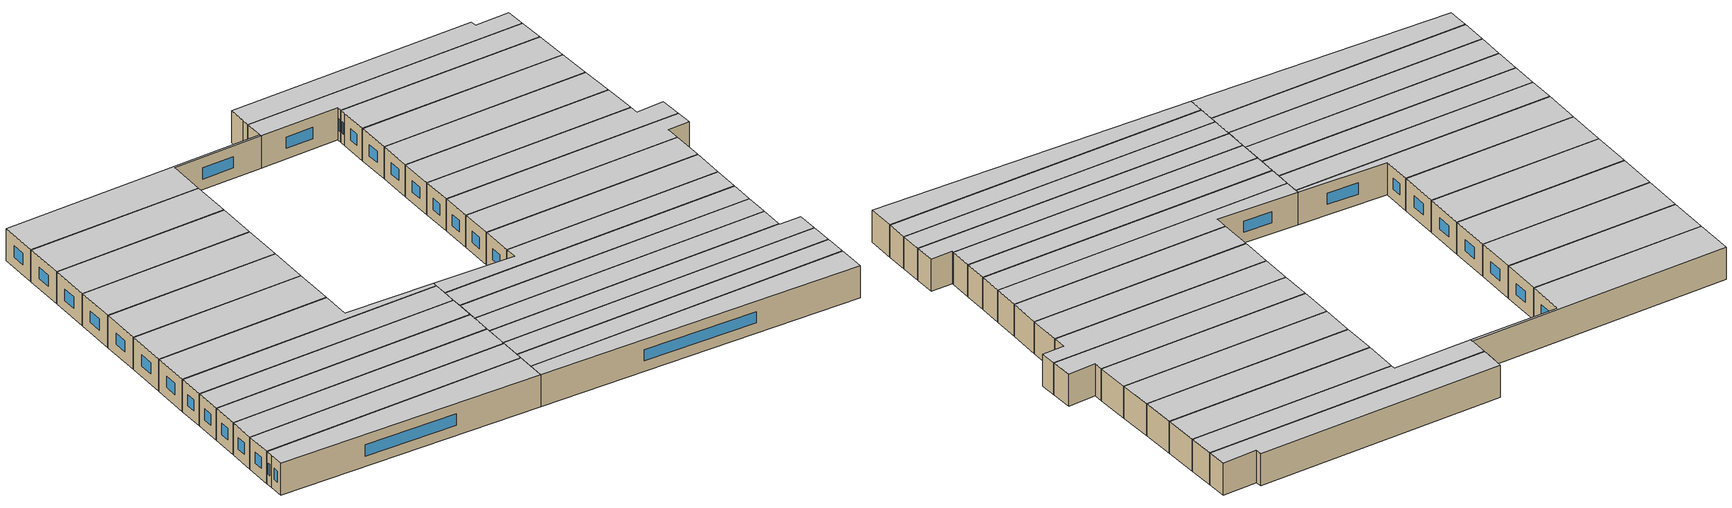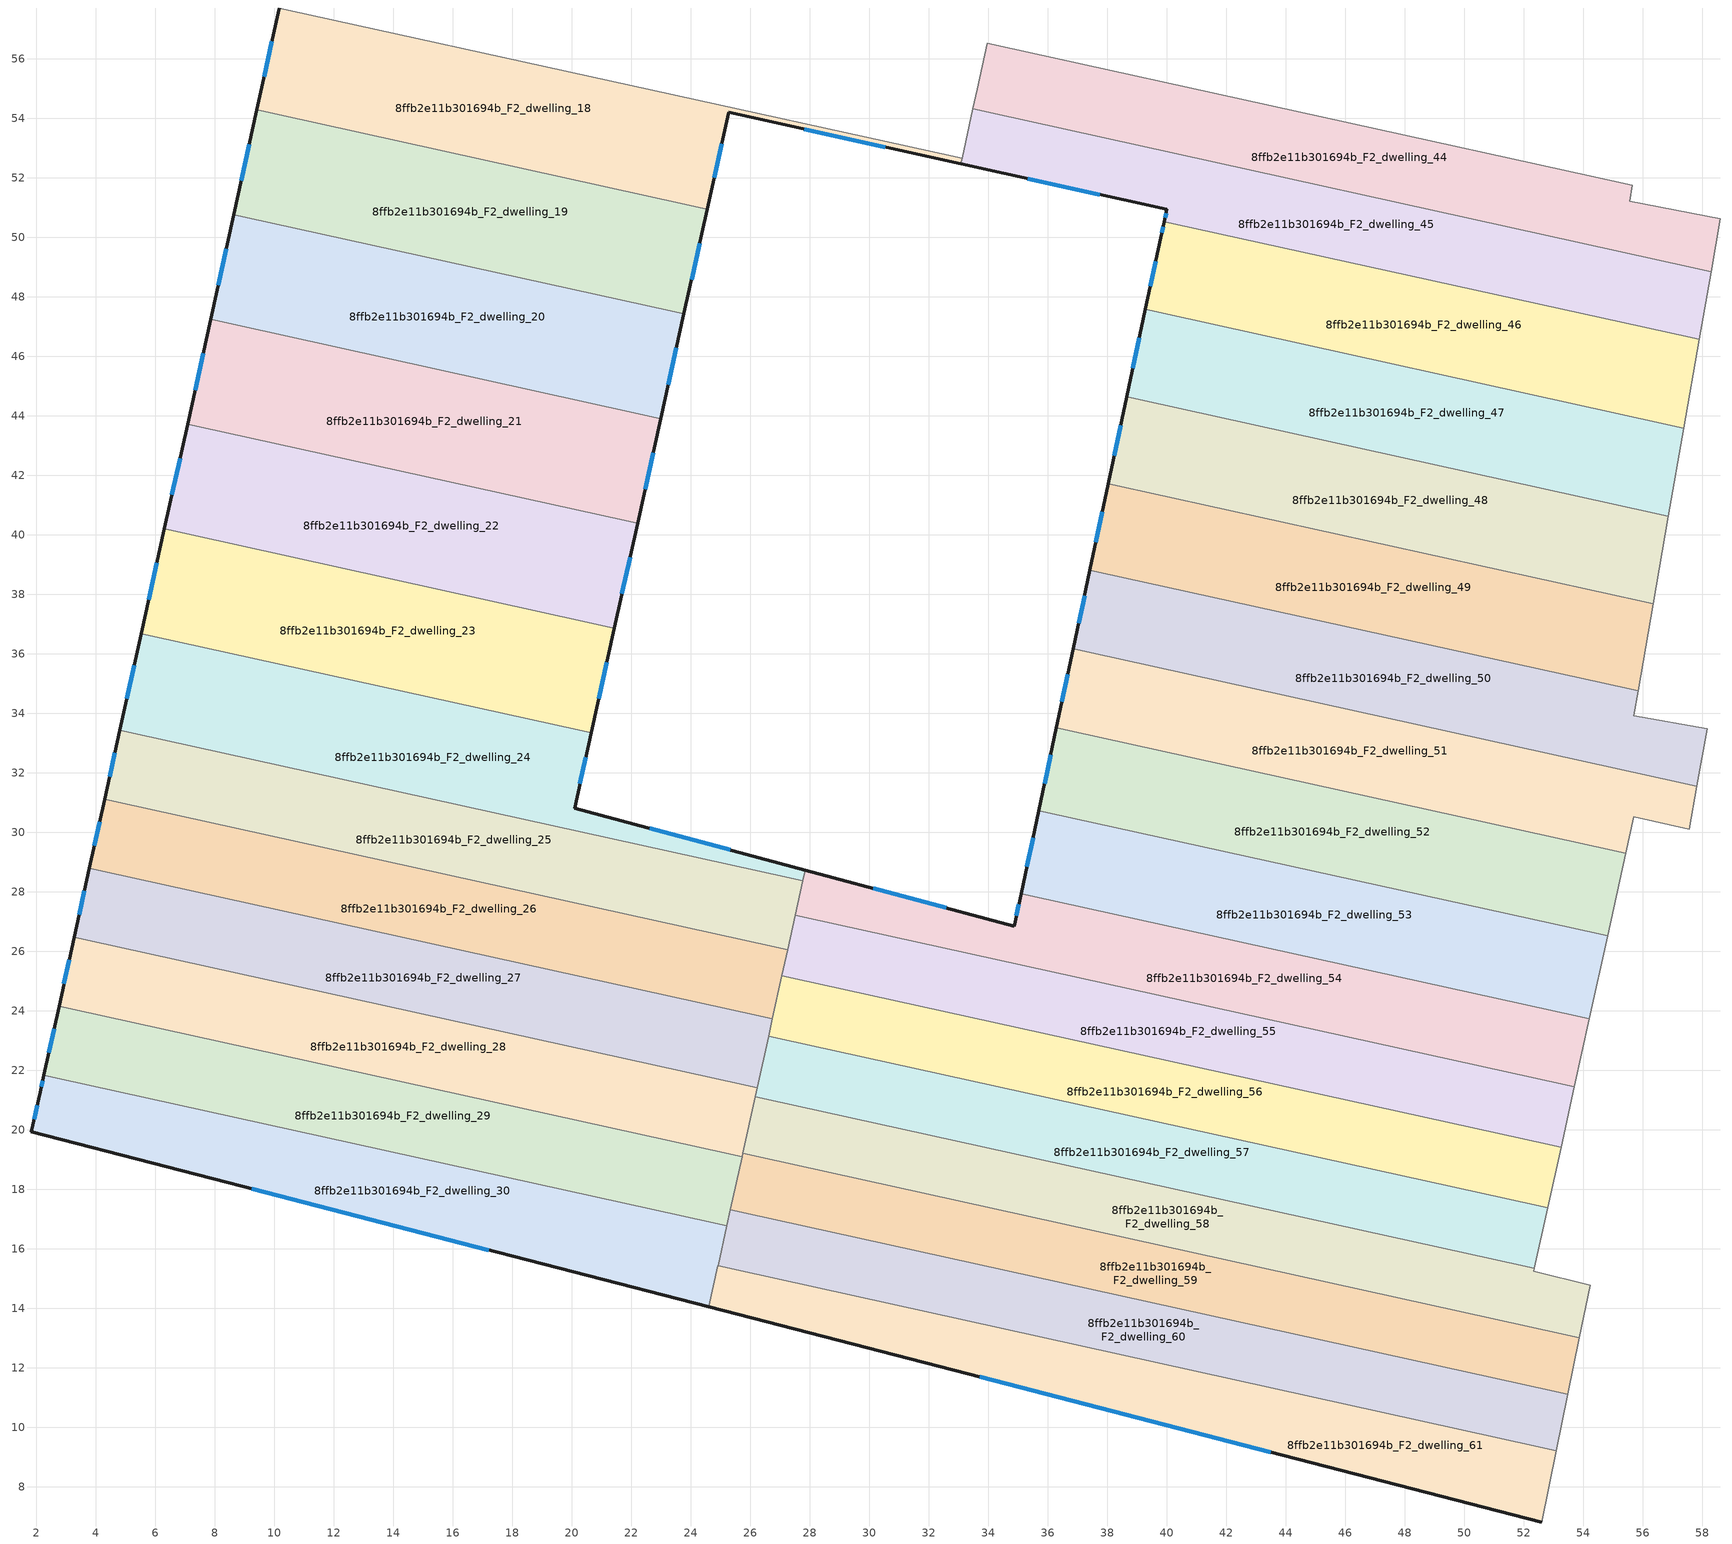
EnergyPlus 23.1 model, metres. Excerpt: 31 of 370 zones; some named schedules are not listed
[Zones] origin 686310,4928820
8ffb2e11b301694b_F2_dwelling_18
 floor to 8ffb2e11b301694b_F1_dwelling_18 (EU_floor_Construction): 33.11,52.65 33.07,52.47 25.27,54.2 24.55,50.94 9.41,54.28 10.17,57.7 z6
 wall outside (EU_wall_Construction): 24.55,50.94 25.27,54.2 33.07,52.47 / 10.17,57.7 9.41,54.28 z6:9
 wall to 8ffb2e11b301694b_F2_dwelling_19 (EU_wall_Construction): 9.41,54.28 24.55,50.94 z6:9
 wall to 8ffb2e11b301694b_F2_dwelling_17 (EU_wall_Construction): 33.11,52.65 10.17,57.7 z6:9
 wall to 8ffb2e11b301694b_F2_dwelling_45 (EU_wall_Construction): 33.07,52.47 33.11,52.65 z6:9
 window (EU_Window_Construction): 27.81,53.63 30.53,53.03 / 24.78,52 25.03,53.14 / 9.92,56.59 9.66,55.39 z6.98:8.02
 ceiling to 8ffb2e11b301694b_F3_dwelling_18 (EU_floor_Construction): 33.07,52.47 33.11,52.65 10.17,57.7 9.41,54.28 24.55,50.94 25.27,54.2 z9
8ffb2e11b301694b_F2_dwelling_19
 floor to 8ffb2e11b301694b_F1_dwelling_19 (EU_floor_Construction): 24.55,50.94 23.77,47.42 8.64,50.76 9.41,54.28 z6
 wall outside (EU_wall_Construction): 9.41,54.28 8.64,50.76 / 23.77,47.42 24.55,50.94 z6:9
 wall to 8ffb2e11b301694b_F2_dwelling_20 (EU_wall_Construction): 8.64,50.76 23.77,47.42 z6:9
 window (EU_Window_Construction): 9.16,53.13 8.89,51.9 / 24.02,48.57 24.29,49.8 z6.98:8.02
 ceiling to 8ffb2e11b301694b_F3_dwelling_19 (EU_floor_Construction): 23.77,47.42 24.55,50.94 9.41,54.28 8.64,50.76 z9
8ffb2e11b301694b_F2_dwelling_20
 floor to 8ffb2e11b301694b_F1_dwelling_20 (EU_floor_Construction): 23.77,47.42 22.99,43.9 7.86,47.24 8.64,50.76 z6
 wall outside (EU_wall_Construction): 8.64,50.76 7.86,47.24 / 22.99,43.9 23.77,47.42 z6:9
 wall to 8ffb2e11b301694b_F2_dwelling_21 (EU_wall_Construction): 7.86,47.24 22.99,43.9 z6:9
 window (EU_Window_Construction): 8.38,49.61 8.11,48.38 / 23.24,45.05 23.51,46.28 z6.98:8.02
 ceiling to 8ffb2e11b301694b_F3_dwelling_20 (EU_floor_Construction): 22.99,43.9 23.77,47.42 8.64,50.76 7.86,47.24 z9
8ffb2e11b301694b_F2_dwelling_21
 floor to 8ffb2e11b301694b_F1_dwelling_21 (EU_floor_Construction): 22.99,43.9 22.21,40.38 7.08,43.72 7.86,47.24 z6
 wall outside (EU_wall_Construction): 7.86,47.24 7.08,43.72 / 22.21,40.38 22.99,43.9 z6:9
 wall to 8ffb2e11b301694b_F2_dwelling_22 (EU_wall_Construction): 7.08,43.72 22.21,40.38 z6:9
 window (EU_Window_Construction): 7.61,46.09 7.34,44.86 / 22.46,41.53 22.73,42.76 z6.98:8.02
 ceiling to 8ffb2e11b301694b_F3_dwelling_21 (EU_floor_Construction): 22.21,40.38 22.99,43.9 7.86,47.24 7.08,43.72 z9
8ffb2e11b301694b_F2_dwelling_22
 floor to 8ffb2e11b301694b_F1_dwelling_22 (EU_floor_Construction): 22.21,40.38 21.43,36.86 6.31,40.2 7.08,43.72 z6
 wall outside (EU_wall_Construction): 21.43,36.86 22.21,40.38 / 7.08,43.72 6.31,40.2 z6:9
 wall to 8ffb2e11b301694b_F2_dwelling_23 (EU_wall_Construction): 6.31,40.2 21.43,36.86 z6:9
 window (EU_Window_Construction): 21.68,38.01 21.95,39.24 / 6.83,42.57 6.56,41.34 z6.98:8.02
 ceiling to 8ffb2e11b301694b_F3_dwelling_22 (EU_floor_Construction): 21.43,36.86 22.21,40.38 7.08,43.72 6.31,40.2 z9
8ffb2e11b301694b_F2_dwelling_23
 floor to 8ffb2e11b301694b_F1_dwelling_23 (EU_floor_Construction): 21.43,36.86 20.65,33.34 5.53,36.67 6.31,40.2 z6
 wall outside (EU_wall_Construction): 6.31,40.2 5.53,36.67 / 20.65,33.34 21.43,36.86 z6:9
 wall to 8ffb2e11b301694b_F2_dwelling_24 (EU_wall_Construction): 5.53,36.67 20.65,33.34 z6:9
 window (EU_Window_Construction): 6.05,39.05 5.78,37.82 / 20.9,34.49 21.18,35.72 z6.98:8.02
 ceiling to 8ffb2e11b301694b_F3_dwelling_23 (EU_floor_Construction): 20.65,33.34 21.43,36.86 6.31,40.2 5.53,36.67 z9
8ffb2e11b301694b_F2_dwelling_24
 floor to 8ffb2e11b301694b_F1_dwelling_24 (EU_floor_Construction): 20.65,33.34 20.09,30.81 27.84,28.73 27.76,28.37 4.81,33.43 5.53,36.67 z6
 wall outside (EU_wall_Construction): 27.84,28.73 20.09,30.81 20.65,33.34 / 5.53,36.67 4.81,33.43 z6:9
 wall to 8ffb2e11b301694b_F2_dwelling_25 (EU_wall_Construction): 4.81,33.43 27.76,28.37 z6:9
 wall to 8ffb2e11b301694b_F2_dwelling_54 (EU_wall_Construction): 27.76,28.37 27.84,28.73 z6:9
 window (EU_Window_Construction): 25.32,29.4 22.61,30.13 / 5.29,35.62 5.04,34.49 / 20.27,31.63 20.47,32.52 z6.98:8.02
 ceiling to 8ffb2e11b301694b_F3_dwelling_24 (EU_floor_Construction): 27.76,28.37 27.84,28.73 20.09,30.81 20.65,33.34 5.53,36.67 4.81,33.43 z9
8ffb2e11b301694b_F2_dwelling_25
 floor to 8ffb2e11b301694b_F1_dwelling_25 (EU_floor_Construction): 27.76,28.37 27.25,26.05 4.3,31.11 4.81,33.43 z6
 wall outside (EU_wall_Construction): 4.81,33.43 4.3,31.11 z6:9
 wall to 8ffb2e11b301694b_F2_dwelling_26 (EU_wall_Construction): 4.3,31.11 27.25,26.05 z6:9
 wall to 8ffb2e11b301694b_F2_dwelling_55 (EU_wall_Construction): 27.25,26.05 27.51,27.21 z6:9
 wall to 8ffb2e11b301694b_F2_dwelling_54 (EU_wall_Construction): 27.51,27.21 27.76,28.37 z6:9
 window (EU_Window_Construction): 4.64,32.68 4.46,31.87 z6.98:8.02
 ceiling to 8ffb2e11b301694b_F3_dwelling_25 (EU_floor_Construction): 27.25,26.05 27.76,28.37 4.81,33.43 4.3,31.11 z9
8ffb2e11b301694b_F2_dwelling_26
 floor to 8ffb2e11b301694b_F1_dwelling_26 (EU_floor_Construction): 27.25,26.05 26.74,23.73 3.78,28.79 4.3,31.11 z6
 wall outside (EU_wall_Construction): 4.3,31.11 3.78,28.79 z6:9
 wall to 8ffb2e11b301694b_F2_dwelling_27 (EU_wall_Construction): 3.78,28.79 26.74,23.73 z6:9
 wall to 8ffb2e11b301694b_F2_dwelling_56 (EU_wall_Construction): 26.74,23.73 27.06,25.18 z6:9
 wall to 8ffb2e11b301694b_F2_dwelling_55 (EU_wall_Construction): 27.06,25.18 27.25,26.05 z6:9
 window (EU_Window_Construction): 4.13,30.36 3.95,29.55 z6.98:8.02
 ceiling to 8ffb2e11b301694b_F3_dwelling_26 (EU_floor_Construction): 26.74,23.73 27.25,26.05 4.3,31.11 3.78,28.79 z9
8ffb2e11b301694b_F2_dwelling_27
 floor to 8ffb2e11b301694b_F1_dwelling_27 (EU_floor_Construction): 26.74,23.73 26.23,21.42 3.27,26.47 3.78,28.79 z6
 wall outside (EU_wall_Construction): 3.78,28.79 3.27,26.47 z6:9
 wall to 8ffb2e11b301694b_F2_dwelling_28 (EU_wall_Construction): 3.27,26.47 26.23,21.42 z6:9
 wall to 8ffb2e11b301694b_F2_dwelling_57 (EU_wall_Construction): 26.23,21.42 26.61,23.15 z6:9
 wall to 8ffb2e11b301694b_F2_dwelling_56 (EU_wall_Construction): 26.61,23.15 26.74,23.73 z6:9
 window (EU_Window_Construction): 3.62,28.04 3.44,27.23 z6.98:8.02
 ceiling to 8ffb2e11b301694b_F3_dwelling_27 (EU_floor_Construction): 26.23,21.42 26.74,23.73 3.78,28.79 3.27,26.47 z9
8ffb2e11b301694b_F2_dwelling_28
 floor to 8ffb2e11b301694b_F1_dwelling_28 (EU_floor_Construction): 26.23,21.42 25.72,19.1 2.76,24.15 3.27,26.47 z6
 wall outside (EU_wall_Construction): 3.27,26.47 2.76,24.15 z6:9
 wall to 8ffb2e11b301694b_F2_dwelling_29 (EU_wall_Construction): 2.76,24.15 25.72,19.1 z6:9
 wall to 8ffb2e11b301694b_F2_dwelling_58 (EU_wall_Construction): 25.74,19.21 26.16,21.11 z6:9
 wall to 8ffb2e11b301694b_F2_dwelling_57 (EU_wall_Construction): 26.16,21.11 26.23,21.41 z6:9
 wall to 8ffb2e11b301694b_F2_dwelling_59 (EU_wall_Construction): 25.72,19.1 25.74,19.21 z6:9
 window (EU_Window_Construction): 3.11,25.72 2.93,24.91 z6.98:8.02
 ceiling to 8ffb2e11b301694b_F3_dwelling_28 (EU_floor_Construction): 25.72,19.1 26.23,21.42 3.27,26.47 2.76,24.15 z9
8ffb2e11b301694b_F2_dwelling_29
 floor to 8ffb2e11b301694b_F1_dwelling_29 (EU_floor_Construction): 25.72,19.1 25.21,16.78 2.25,21.83 2.76,24.15 z6
 wall outside (EU_wall_Construction): 2.76,24.15 2.25,21.83 z6:9
 wall to 8ffb2e11b301694b_F2_dwelling_30 (EU_wall_Construction): 2.25,21.83 25.21,16.78 z6:9
 wall to 8ffb2e11b301694b_F2_dwelling_59 (EU_wall_Construction): 25.33,17.32 25.72,19.1 z6:9
 wall to 8ffb2e11b301694b_F2_dwelling_60 (EU_wall_Construction): 25.21,16.78 25.33,17.32 z6:9
 window (EU_Window_Construction): 2.6,23.4 2.42,22.59 z6.98:8.02
 ceiling to 8ffb2e11b301694b_F3_dwelling_29 (EU_floor_Construction): 25.21,16.78 25.72,19.1 2.76,24.15 2.25,21.83 z9
8ffb2e11b301694b_F2_dwelling_30
 floor to 8ffb2e11b301694b_F1_dwelling_30 (EU_floor_Construction): 25.21,16.78 24.61,14.04 1.83,19.93 2.13,21.26 2.25,21.83 z6
 wall outside (EU_wall_Construction): 2.25,21.83 2.13,21.26 1.83,19.93 24.61,14.04 z6:9
 wall to 8ffb2e11b301694b_F2_dwelling_61 (EU_wall_Construction): 24.61,14.04 24.91,15.43 z6:9
 wall to 8ffb2e11b301694b_F2_dwelling_60 (EU_wall_Construction): 24.91,15.43 25.21,16.78 z6:9
 window (EU_Window_Construction): 9.24,18.01 17.2,15.96 / 2.03,20.82 1.93,20.36 / 2.21,21.65 2.17,21.44 z6.98:8.02
 ceiling to 8ffb2e11b301694b_F3_dwelling_30 (EU_floor_Construction): 24.61,14.04 25.21,16.78 2.25,21.83 2.13,21.26 1.83,19.93 z9
8ffb2e11b301694b_F2_dwelling_44
 floor to 8ffb2e11b301694b_F1_dwelling_44 (EU_floor_Construction): 55.65,51.74 55.55,51.21 58.6,50.62 58.29,48.84 33.48,54.31 33.96,56.52 z6
 wall adiabatic (EU_wall_Construction): 58.29,48.84 58.6,50.62 55.55,51.21 55.65,51.74 z6:9
 wall to 8ffb2e11b301694b_F2_dwelling_45 (EU_wall_Construction): 33.48,54.31 58.29,48.84 z6:9
 wall to 8ffb2e11b301694b_F2_dwelling_43 (EU_wall_Construction): 55.65,51.74 33.96,56.52 z6:9
 wall to 8ffb2e11b301694b_F2_dwelling_16 (EU_wall_Construction): 33.96,56.52 33.62,54.97 z6:9
 wall to 8ffb2e11b301694b_F2_dwelling_17 (EU_wall_Construction): 33.62,54.97 33.48,54.31 z6:9
 ceiling to 8ffb2e11b301694b_F3_dwelling_44 (EU_floor_Construction): 58.29,48.84 58.6,50.62 55.55,51.21 55.65,51.74 33.96,56.52 33.48,54.31 z9
8ffb2e11b301694b_F2_dwelling_45
 floor to 8ffb2e11b301694b_F1_dwelling_45 (EU_floor_Construction): 58.29,48.84 57.89,46.56 39.91,50.53 40,50.93 33.07,52.47 33.48,54.31 z6
 wall outside (EU_wall_Construction): 33.07,52.47 40,50.93 39.91,50.53 z6:9
 wall adiabatic (EU_wall_Construction): 57.89,46.56 58.29,48.84 z6:9
 wall to 8ffb2e11b301694b_F2_dwelling_46 (EU_wall_Construction): 39.91,50.53 57.89,46.56 z6:9
 wall to 8ffb2e11b301694b_F2_dwelling_17 (EU_wall_Construction): 33.48,54.31 33.11,52.65 z6:9
 window (EU_Window_Construction): 39.97,50.8 39.94,50.66 / 35.32,51.97 37.75,51.43 z6.98:8.02
 ceiling to 8ffb2e11b301694b_F3_dwelling_45 (EU_floor_Construction): 57.89,46.56 58.29,48.84 33.48,54.31 33.07,52.47 40,50.93 39.91,50.53 z9
8ffb2e11b301694b_F2_dwelling_46
 floor to 8ffb2e11b301694b_F1_dwelling_46 (EU_floor_Construction): 57.89,46.56 57.37,43.58 39.28,47.57 39.79,49.97 39.91,50.53 z6
 wall outside (EU_wall_Construction): 39.91,50.53 39.79,49.97 39.28,47.57 z6:9
 wall adiabatic (EU_wall_Construction): 57.37,43.58 57.89,46.56 z6:9
 wall to 8ffb2e11b301694b_F2_dwelling_47 (EU_wall_Construction): 39.28,47.57 57.37,43.58 z6:9
 window (EU_Window_Construction): 39.62,49.19 39.44,48.35 / 39.87,50.35 39.83,50.15 z6.98:8.02
 ceiling to 8ffb2e11b301694b_F3_dwelling_46 (EU_floor_Construction): 57.37,43.58 57.89,46.56 39.91,50.53 39.79,49.97 39.28,47.57 z9
8ffb2e11b301694b_F2_dwelling_47
 floor to 8ffb2e11b301694b_F1_dwelling_47 (EU_floor_Construction): 57.37,43.58 56.86,40.62 38.65,44.63 39.28,47.57 z6
 wall outside (EU_wall_Construction): 39.28,47.57 38.65,44.63 z6:9
 wall to 8ffb2e11b301694b_F2_dwelling_48 (EU_wall_Construction): 38.65,44.63 56.86,40.62 z6:9
 wall adiabatic (EU_wall_Construction): 56.86,40.62 57.37,43.58 z6:9
 window (EU_Window_Construction): 39.07,46.61 38.86,45.59 z6.98:8.02
 ceiling to 8ffb2e11b301694b_F3_dwelling_47 (EU_floor_Construction): 56.86,40.62 57.37,43.58 39.28,47.57 38.65,44.63 z9
8ffb2e11b301694b_F2_dwelling_48
 floor to 8ffb2e11b301694b_F1_dwelling_48 (EU_floor_Construction): 56.86,40.62 56.34,37.67 38.03,41.71 38.65,44.63 z6
 wall outside (EU_wall_Construction): 38.65,44.63 38.03,41.71 z6:9
 wall adiabatic (EU_wall_Construction): 56.34,37.67 56.86,40.62 z6:9
 wall to 8ffb2e11b301694b_F2_dwelling_49 (EU_wall_Construction): 38.03,41.71 56.34,37.67 z6:9
 window (EU_Window_Construction): 38.45,43.68 38.23,42.66 z6.98:8.02
 ceiling to 8ffb2e11b301694b_F3_dwelling_48 (EU_floor_Construction): 56.34,37.67 56.86,40.62 38.65,44.63 38.03,41.71 z9
8ffb2e11b301694b_F2_dwelling_49
 floor to 8ffb2e11b301694b_F1_dwelling_49 (EU_floor_Construction): 56.34,37.67 55.83,34.75 37.41,38.8 38.03,41.71 z6
 wall outside (EU_wall_Construction): 38.03,41.71 37.41,38.8 z6:9
 wall to 8ffb2e11b301694b_F2_dwelling_50 (EU_wall_Construction): 37.41,38.8 55.83,34.75 z6:9
 wall adiabatic (EU_wall_Construction): 55.83,34.75 56.34,37.67 z6:9
 window (EU_Window_Construction): 37.83,40.76 37.61,39.75 z6.98:8.02
 ceiling to 8ffb2e11b301694b_F3_dwelling_49 (EU_floor_Construction): 55.83,34.75 56.34,37.67 38.03,41.71 37.41,38.8 z9
8ffb2e11b301694b_F2_dwelling_50
 floor to 8ffb2e11b301694b_F1_dwelling_50 (EU_floor_Construction): 55.83,34.75 55.69,33.92 58.16,33.49 57.81,31.55 36.85,36.17 37.41,38.8 z6
 wall outside (EU_wall_Construction): 37.41,38.8 36.85,36.17 z6:9
 wall adiabatic (EU_wall_Construction): 57.81,31.55 58.16,33.49 55.69,33.92 55.83,34.75 z6:9
 wall to 8ffb2e11b301694b_F2_dwelling_51 (EU_wall_Construction): 36.85,36.17 57.81,31.55 z6:9
 window (EU_Window_Construction): 37.23,37.95 37.03,37.02 z6.98:8.02
 ceiling to 8ffb2e11b301694b_F3_dwelling_50 (EU_floor_Construction): 57.81,31.55 58.16,33.49 55.69,33.92 55.83,34.75 37.41,38.8 36.85,36.17 z9
8ffb2e11b301694b_F2_dwelling_51
 floor to 8ffb2e11b301694b_F1_dwelling_51 (EU_floor_Construction): 57.81,31.55 57.56,30.11 55.69,30.51 55.42,29.3 36.29,33.52 36.85,36.17 z6
 wall outside (EU_wall_Construction): 36.85,36.17 36.29,33.52 z6:9
 wall adiabatic (EU_wall_Construction): 55.42,29.3 55.69,30.51 57.56,30.11 57.81,31.55 z6:9
 wall to 8ffb2e11b301694b_F2_dwelling_52 (EU_wall_Construction): 36.29,33.52 55.42,29.3 z6:9
 window (EU_Window_Construction): 36.67,35.3 36.47,34.38 z6.98:8.02
 ceiling to 8ffb2e11b301694b_F3_dwelling_51 (EU_floor_Construction): 57.56,30.11 57.81,31.55 36.85,36.17 36.29,33.52 55.42,29.3 55.69,30.51 z9
8ffb2e11b301694b_F2_dwelling_52
 floor to 8ffb2e11b301694b_F1_dwelling_52 (EU_floor_Construction): 55.42,29.3 54.81,26.52 35.69,30.73 36.29,33.52 z6
 wall outside (EU_wall_Construction): 36.29,33.52 35.69,30.73 z6:9
 wall adiabatic (EU_wall_Construction): 54.81,26.52 55.42,29.3 z6:9
 wall to 8ffb2e11b301694b_F2_dwelling_53 (EU_wall_Construction): 35.69,30.73 54.81,26.52 z6:9
 window (EU_Window_Construction): 36.09,32.61 35.89,31.64 z6.98:8.02
 ceiling to 8ffb2e11b301694b_F3_dwelling_52 (EU_floor_Construction): 54.81,26.52 55.42,29.3 36.29,33.52 35.69,30.73 z9
8ffb2e11b301694b_F2_dwelling_53
 floor to 8ffb2e11b301694b_F1_dwelling_53 (EU_floor_Construction): 54.81,26.52 54.19,23.73 35.1,27.94 35.69,30.73 z6
 wall outside (EU_wall_Construction): 35.69,30.73 35.1,27.94 z6:9
 wall adiabatic (EU_wall_Construction): 54.19,23.73 54.81,26.52 z6:9
 wall to 8ffb2e11b301694b_F2_dwelling_54 (EU_wall_Construction): 35.1,27.94 54.19,23.73 z6:9
 window (EU_Window_Construction): 35.5,29.82 35.29,28.84 z6.98:8.02
 ceiling to 8ffb2e11b301694b_F3_dwelling_53 (EU_floor_Construction): 54.19,23.73 54.81,26.52 35.69,30.73 35.1,27.94 z9
8ffb2e11b301694b_F2_dwelling_54
 floor to 8ffb2e11b301694b_F1_dwelling_54 (EU_floor_Construction): 54.19,23.73 53.69,21.44 27.51,27.21 27.84,28.73 34.87,26.85 35.1,27.94 z6
 wall outside (EU_wall_Construction): 35.1,27.94 34.87,26.85 27.84,28.73 z6:9
 wall adiabatic (EU_wall_Construction): 53.69,21.44 54.19,23.73 z6:9
 wall to 8ffb2e11b301694b_F2_dwelling_55 (EU_wall_Construction): 27.51,27.21 53.69,21.44 z6:9
 window (EU_Window_Construction): 32.58,27.46 30.13,28.12 / 35.02,27.58 34.94,27.2 z6.98:8.02
 ceiling to 8ffb2e11b301694b_F3_dwelling_54 (EU_floor_Construction): 53.69,21.44 54.19,23.73 35.1,27.94 34.87,26.85 27.84,28.73 27.51,27.21 z9
8ffb2e11b301694b_F2_dwelling_55
 floor to 8ffb2e11b301694b_F1_dwelling_55 (EU_floor_Construction): 53.69,21.44 53.24,19.41 27.06,25.18 27.51,27.21 z6
 wall adiabatic (EU_wall_Construction): 53.24,19.41 53.69,21.44 z6:9
 wall to 8ffb2e11b301694b_F2_dwelling_56 (EU_wall_Construction): 27.06,25.18 53.24,19.41 z6:9
 ceiling to 8ffb2e11b301694b_F3_dwelling_55 (EU_floor_Construction): 53.24,19.41 53.69,21.44 27.51,27.21 27.06,25.18 z9
8ffb2e11b301694b_F2_dwelling_56
 floor to 8ffb2e11b301694b_F1_dwelling_56 (EU_floor_Construction): 53.24,19.41 52.8,17.38 26.61,23.15 27.06,25.18 z6
 wall adiabatic (EU_wall_Construction): 52.8,17.38 53.24,19.41 z6:9
 wall to 8ffb2e11b301694b_F2_dwelling_57 (EU_wall_Construction): 26.61,23.15 52.8,17.38 z6:9
 ceiling to 8ffb2e11b301694b_F3_dwelling_56 (EU_floor_Construction): 52.8,17.38 53.24,19.41 27.06,25.18 26.61,23.15 z9
8ffb2e11b301694b_F2_dwelling_57
 floor to 8ffb2e11b301694b_F1_dwelling_57 (EU_floor_Construction): 52.8,17.38 52.35,15.34 26.16,21.11 26.61,23.15 z6
 wall adiabatic (EU_wall_Construction): 52.35,15.34 52.8,17.38 z6:9
 wall to 8ffb2e11b301694b_F2_dwelling_58 (EU_wall_Construction): 26.16,21.11 52.35,15.34 z6:9
 ceiling to 8ffb2e11b301694b_F3_dwelling_57 (EU_floor_Construction): 52.35,15.34 52.8,17.38 26.61,23.15 26.16,21.11 z9
8ffb2e11b301694b_F2_dwelling_58
 floor to 8ffb2e11b301694b_F1_dwelling_58 (EU_floor_Construction): 52.35,15.34 52.33,15.24 54.23,14.78 53.87,13.01 25.74,19.21 26.16,21.11 z6
 wall to 8ffb2e11b301694b_F2_dwelling_59 (EU_wall_Construction): 25.74,19.21 53.87,13.01 z6:9
 wall adiabatic (EU_wall_Construction): 53.87,13.01 54.23,14.78 52.33,15.24 52.35,15.34 z6:9
 ceiling to 8ffb2e11b301694b_F3_dwelling_58 (EU_floor_Construction): 53.87,13.01 54.23,14.78 52.33,15.24 52.35,15.34 26.16,21.11 25.74,19.21 z9
8ffb2e11b301694b_F2_dwelling_59
 floor to 8ffb2e11b301694b_F1_dwelling_59 (EU_floor_Construction): 53.87,13.01 53.48,11.12 25.33,17.32 25.74,19.21 z6
 wall adiabatic (EU_wall_Construction): 53.48,11.12 53.87,13.01 z6:9
 wall to 8ffb2e11b301694b_F2_dwelling_60 (EU_wall_Construction): 25.33,17.32 53.48,11.12 z6:9
 ceiling to 8ffb2e11b301694b_F3_dwelling_59 (EU_floor_Construction): 53.48,11.12 53.87,13.01 25.74,19.21 25.33,17.32 z9
8ffb2e11b301694b_F2_dwelling_60
 floor to 8ffb2e11b301694b_F1_dwelling_60 (EU_floor_Construction): 53.48,11.12 53.09,9.22 24.91,15.43 25.33,17.32 z6
 wall adiabatic (EU_wall_Construction): 53.09,9.22 53.48,11.12 z6:9
 wall to 8ffb2e11b301694b_F2_dwelling_61 (EU_wall_Construction): 24.91,15.43 53.09,9.22 z6:9
 ceiling to 8ffb2e11b301694b_F3_dwelling_60 (EU_floor_Construction): 53.09,9.22 53.48,11.12 25.33,17.32 24.91,15.43 z9
8ffb2e11b301694b_F2_dwelling_61
 floor to 8ffb2e11b301694b_F1_dwelling_61 (EU_floor_Construction): 53.09,9.22 52.6,6.82 24.61,14.04 24.91,15.43 z6
 wall outside (EU_wall_Construction): 24.61,14.04 52.6,6.82 z6:9
 wall adiabatic (EU_wall_Construction): 52.6,6.82 53.09,9.22 z6:9
 window (EU_Window_Construction): 33.71,11.69 43.49,9.17 z6.98:8.02
 ceiling to 8ffb2e11b301694b_F3_dwelling_61 (EU_floor_Construction): 52.6,6.82 53.09,9.22 24.91,15.43 24.61,14.04 z9
[Building]
EU S2 Campaign: North Axis=0; Terrain=City; Solar Distribution=FullExterior
[Site:Location]
Bologna: Latitude=44.5; Longitude=11.25; Time Zone=1; Elevation=37
[SizingPeriod:WeatherFileDays]
AnnualSizingPeriod: Begin Month=1; Begin Day of Month=1; End Month=12; End Day of Month=31; Day of Week for Start Day=Monday; Use Weather File Daylight Saving Period=No; Use Weather File Rain and Snow Indicators=No
[MATERIAL]
EU_InternalMass_Material: Roughness=MediumRough; Thickness=0.1; Conductivity=1; Density=1800; Specific Heat=900; Thermal Absorptance=0.9; Solar Absorptance=0.7; Visible Absorptance=0.7
[MATERIAL:NOMASS] Roughness=MediumRough; Thermal Absorptance=0.9; Solar Absorptance=0.7; Visible Absorptance=0.7
Name | Thermal Resistance
EU_wall_NoMass | 0.905828
EU_floor_NoMass | 0.67114
[WINDOWMATERIAL:SIMPLEGLAZINGSYSTEM]
EU_Window_SimpleGlazing: UFactor=4.52486; Solar Heat Gain Coefficient=0.85; Visible Transmittance=0.85
[CONSTRUCTION]
EU_wall_Construction: EU_wall_NoMass
EU_floor_Construction: EU_floor_NoMass
EU_Window_Construction: EU_Window_SimpleGlazing
EU_InternalMass_Construction: EU_InternalMass_Material
[ZONE] Type=1; Multiplier=1; Ceiling Height=autocalculate; Floor Area=autocalculate; Part of Total Floor Area=Yes
Name | Volume
8ffb2e11b301694b_F2_dwelling_18 | 167.474
8ffb2e11b301694b_F2_dwelling_19; 8ffb2e11b301694b_F2_dwelling_20 | 167.52
8ffb2e11b301694b_F2_dwelling_21 | 167.466
8ffb2e11b301694b_F2_dwelling_22; 8ffb2e11b301694b_F2_dwelling_52 | 167.509
8ffb2e11b301694b_F2_dwelling_23 | 167.51
8ffb2e11b301694b_F2_dwelling_24 | 167.495
8ffb2e11b301694b_F2_dwelling_25 | 167.467
8ffb2e11b301694b_F2_dwelling_26; 8ffb2e11b301694b_F2_dwelling_55 | 167.484
8ffb2e11b301694b_F2_dwelling_27 | 167.485
8ffb2e11b301694b_F2_dwelling_28 | 167.481
8ffb2e11b301694b_F2_dwelling_29 | 167.54
8ffb2e11b301694b_F2_dwelling_30 | 167.47
8ffb2e11b301694b_F2_dwelling_44 | 167.462
8ffb2e11b301694b_F2_dwelling_45 | 167.483
8ffb2e11b301694b_F2_dwelling_46 | 167.498
8ffb2e11b301694b_F2_dwelling_47 | 167.501
8ffb2e11b301694b_F2_dwelling_48 | 167.487
8ffb2e11b301694b_F2_dwelling_49; 8ffb2e11b301694b_F2_dwelling_54 | 167.476
8ffb2e11b301694b_F2_dwelling_50 | 167.49
8ffb2e11b301694b_F2_dwelling_51 | 167.499
8ffb2e11b301694b_F2_dwelling_53 | 167.497
8ffb2e11b301694b_F2_dwelling_56 | 167.451
8ffb2e11b301694b_F2_dwelling_57 | 167.536
8ffb2e11b301694b_F2_dwelling_58 | 167.452
8ffb2e11b301694b_F2_dwelling_59 | 167.533
8ffb2e11b301694b_F2_dwelling_60 | 167.469
8ffb2e11b301694b_F2_dwelling_61 | 167.482
[INTERNALMASS] Construction=EU_InternalMass_Construction
Name | Zone or ZoneList | Surface Area
8ffb2e11b301694b_F2_dwelling_18_EU_InternalMass | 8ffb2e11b301694b_F2_dwelling_18 | 55.8243
8ffb2e11b301694b_F2_dwelling_19_EU_InternalMass | 8ffb2e11b301694b_F2_dwelling_19 | 55.8398
8ffb2e11b301694b_F2_dwelling_20_EU_InternalMass | 8ffb2e11b301694b_F2_dwelling_20 | 55.84
8ffb2e11b301694b_F2_dwelling_21_EU_InternalMass | 8ffb2e11b301694b_F2_dwelling_21 | 55.822
8ffb2e11b301694b_F2_dwelling_22_EU_InternalMass | 8ffb2e11b301694b_F2_dwelling_22 | 55.836
8ffb2e11b301694b_F2_dwelling_23_EU_InternalMass | 8ffb2e11b301694b_F2_dwelling_23 | 55.8365
8ffb2e11b301694b_F2_dwelling_24_EU_InternalMass | 8ffb2e11b301694b_F2_dwelling_24 | 55.8316
8ffb2e11b301694b_F2_dwelling_25_EU_InternalMass | 8ffb2e11b301694b_F2_dwelling_25 | 55.8223
8ffb2e11b301694b_F2_dwelling_26_EU_InternalMass | 8ffb2e11b301694b_F2_dwelling_26 | 55.8275
8ffb2e11b301694b_F2_dwelling_27_EU_InternalMass | 8ffb2e11b301694b_F2_dwelling_27 | 55.8292
8ffb2e11b301694b_F2_dwelling_28_EU_InternalMass | 8ffb2e11b301694b_F2_dwelling_28 | 55.8272
8ffb2e11b301694b_F2_dwelling_29_EU_InternalMass | 8ffb2e11b301694b_F2_dwelling_29 | 55.8464
8ffb2e11b301694b_F2_dwelling_30_EU_InternalMass | 8ffb2e11b301694b_F2_dwelling_30 | 55.8235
8ffb2e11b301694b_F2_dwelling_44_EU_InternalMass | 8ffb2e11b301694b_F2_dwelling_44 | 55.8208
8ffb2e11b301694b_F2_dwelling_45_EU_InternalMass | 8ffb2e11b301694b_F2_dwelling_45 | 55.8278
8ffb2e11b301694b_F2_dwelling_46_EU_InternalMass | 8ffb2e11b301694b_F2_dwelling_46 | 55.8327
8ffb2e11b301694b_F2_dwelling_47_EU_InternalMass | 8ffb2e11b301694b_F2_dwelling_47 | 55.8337
8ffb2e11b301694b_F2_dwelling_48_EU_InternalMass | 8ffb2e11b301694b_F2_dwelling_48 | 55.8293
8ffb2e11b301694b_F2_dwelling_49_EU_InternalMass | 8ffb2e11b301694b_F2_dwelling_49 | 55.8254
8ffb2e11b301694b_F2_dwelling_50_EU_InternalMass | 8ffb2e11b301694b_F2_dwelling_50 | 55.8299
8ffb2e11b301694b_F2_dwelling_51_EU_InternalMass | 8ffb2e11b301694b_F2_dwelling_51 | 55.8324
8ffb2e11b301694b_F2_dwelling_52_EU_InternalMass | 8ffb2e11b301694b_F2_dwelling_52 | 55.8368
8ffb2e11b301694b_F2_dwelling_53_EU_InternalMass | 8ffb2e11b301694b_F2_dwelling_53 | 55.8324
8ffb2e11b301694b_F2_dwelling_54_EU_InternalMass | 8ffb2e11b301694b_F2_dwelling_54 | 55.8251
8ffb2e11b301694b_F2_dwelling_55_EU_InternalMass | 8ffb2e11b301694b_F2_dwelling_55 | 55.828
8ffb2e11b301694b_F2_dwelling_56_EU_InternalMass | 8ffb2e11b301694b_F2_dwelling_56 | 55.8172
8ffb2e11b301694b_F2_dwelling_57_EU_InternalMass | 8ffb2e11b301694b_F2_dwelling_57 | 55.8454
8ffb2e11b301694b_F2_dwelling_58_EU_InternalMass | 8ffb2e11b301694b_F2_dwelling_58 | 55.8173
8ffb2e11b301694b_F2_dwelling_59_EU_InternalMass | 8ffb2e11b301694b_F2_dwelling_59 | 55.8445
8ffb2e11b301694b_F2_dwelling_60_EU_InternalMass | 8ffb2e11b301694b_F2_dwelling_60 | 55.8231
8ffb2e11b301694b_F2_dwelling_61_EU_InternalMass | 8ffb2e11b301694b_F2_dwelling_61 | 55.8272
[OTHEREQUIPMENT] Fuel Type=Electricity; Design Level Calculation Method=Watts/Area; Power per Zone Floor Area=1; Fraction Latent=0; Fraction Radiant=0; Fraction Lost=0; Carbon Dioxide Generation Rate=0; EndUse Subcategory=EU_Step8_InternalGains
Name | Zone or ZoneList or Space or SpaceList | Schedule
EU_Step8_InternalGain_8ffb2e11b301694b_F2_dwelling_18_f000 | 8ffb2e11b301694b_F2_dwelling_18 | EU_Step8_GainSchedule_8ffb2e11b301694b_F2_dwelling_18_f000
EU_Step8_InternalGain_8ffb2e11b301694b_F2_dwelling_19_f000 | 8ffb2e11b301694b_F2_dwelling_19 | EU_Step8_GainSchedule_8ffb2e11b301694b_F2_dwelling_19_f000
EU_Step8_InternalGain_8ffb2e11b301694b_F2_dwelling_20_f000 | 8ffb2e11b301694b_F2_dwelling_20 | EU_Step8_GainSchedule_8ffb2e11b301694b_F2_dwelling_20_f000
EU_Step8_InternalGain_8ffb2e11b301694b_F2_dwelling_21_f000 | 8ffb2e11b301694b_F2_dwelling_21 | EU_Step8_GainSchedule_8ffb2e11b301694b_F2_dwelling_21_f000
EU_Step8_InternalGain_8ffb2e11b301694b_F2_dwelling_22_f000 | 8ffb2e11b301694b_F2_dwelling_22 | EU_Step8_GainSchedule_8ffb2e11b301694b_F2_dwelling_22_f000
EU_Step8_InternalGain_8ffb2e11b301694b_F2_dwelling_23_f000 | 8ffb2e11b301694b_F2_dwelling_23 | EU_Step8_GainSchedule_8ffb2e11b301694b_F2_dwelling_23_f000
EU_Step8_InternalGain_8ffb2e11b301694b_F2_dwelling_24_f000 | 8ffb2e11b301694b_F2_dwelling_24 | EU_Step8_GainSchedule_8ffb2e11b301694b_F2_dwelling_24_f000
EU_Step8_InternalGain_8ffb2e11b301694b_F2_dwelling_25_f000 | 8ffb2e11b301694b_F2_dwelling_25 | EU_Step8_GainSchedule_8ffb2e11b301694b_F2_dwelling_25_f000
EU_Step8_InternalGain_8ffb2e11b301694b_F2_dwelling_26_f000 | 8ffb2e11b301694b_F2_dwelling_26 | EU_Step8_GainSchedule_8ffb2e11b301694b_F2_dwelling_26_f000
EU_Step8_InternalGain_8ffb2e11b301694b_F2_dwelling_27_f000 | 8ffb2e11b301694b_F2_dwelling_27 | EU_Step8_GainSchedule_8ffb2e11b301694b_F2_dwelling_27_f000
EU_Step8_InternalGain_8ffb2e11b301694b_F2_dwelling_28_f000 | 8ffb2e11b301694b_F2_dwelling_28 | EU_Step8_GainSchedule_8ffb2e11b301694b_F2_dwelling_28_f000
EU_Step8_InternalGain_8ffb2e11b301694b_F2_dwelling_29_f000 | 8ffb2e11b301694b_F2_dwelling_29 | EU_Step8_GainSchedule_8ffb2e11b301694b_F2_dwelling_29_f000
EU_Step8_InternalGain_8ffb2e11b301694b_F2_dwelling_30_f000 | 8ffb2e11b301694b_F2_dwelling_30 | EU_Step8_GainSchedule_8ffb2e11b301694b_F2_dwelling_30_f000
EU_Step8_InternalGain_8ffb2e11b301694b_F2_dwelling_44_f000 | 8ffb2e11b301694b_F2_dwelling_44 | EU_Step8_GainSchedule_8ffb2e11b301694b_F2_dwelling_44_f000
EU_Step8_InternalGain_8ffb2e11b301694b_F2_dwelling_45_f000 | 8ffb2e11b301694b_F2_dwelling_45 | EU_Step8_GainSchedule_8ffb2e11b301694b_F2_dwelling_45_f000
EU_Step8_InternalGain_8ffb2e11b301694b_F2_dwelling_46_f000 | 8ffb2e11b301694b_F2_dwelling_46 | EU_Step8_GainSchedule_8ffb2e11b301694b_F2_dwelling_46_f000
EU_Step8_InternalGain_8ffb2e11b301694b_F2_dwelling_47_f000 | 8ffb2e11b301694b_F2_dwelling_47 | EU_Step8_GainSchedule_8ffb2e11b301694b_F2_dwelling_47_f000
EU_Step8_InternalGain_8ffb2e11b301694b_F2_dwelling_48_f000 | 8ffb2e11b301694b_F2_dwelling_48 | EU_Step8_GainSchedule_8ffb2e11b301694b_F2_dwelling_48_f000
EU_Step8_InternalGain_8ffb2e11b301694b_F2_dwelling_49_f000 | 8ffb2e11b301694b_F2_dwelling_49 | EU_Step8_GainSchedule_8ffb2e11b301694b_F2_dwelling_49_f000
EU_Step8_InternalGain_8ffb2e11b301694b_F2_dwelling_50_f000 | 8ffb2e11b301694b_F2_dwelling_50 | EU_Step8_GainSchedule_8ffb2e11b301694b_F2_dwelling_50_f000
EU_Step8_InternalGain_8ffb2e11b301694b_F2_dwelling_51_f000 | 8ffb2e11b301694b_F2_dwelling_51 | EU_Step8_GainSchedule_8ffb2e11b301694b_F2_dwelling_51_f000
EU_Step8_InternalGain_8ffb2e11b301694b_F2_dwelling_52_f000 | 8ffb2e11b301694b_F2_dwelling_52 | EU_Step8_GainSchedule_8ffb2e11b301694b_F2_dwelling_52_f000
EU_Step8_InternalGain_8ffb2e11b301694b_F2_dwelling_53_f000 | 8ffb2e11b301694b_F2_dwelling_53 | EU_Step8_GainSchedule_8ffb2e11b301694b_F2_dwelling_53_f000
EU_Step8_InternalGain_8ffb2e11b301694b_F2_dwelling_54_f000 | 8ffb2e11b301694b_F2_dwelling_54 | EU_Step8_GainSchedule_8ffb2e11b301694b_F2_dwelling_54_f000
EU_Step8_InternalGain_8ffb2e11b301694b_F2_dwelling_55_f000 | 8ffb2e11b301694b_F2_dwelling_55 | EU_Step8_GainSchedule_8ffb2e11b301694b_F2_dwelling_55_f000
EU_Step8_InternalGain_8ffb2e11b301694b_F2_dwelling_56_f000 | 8ffb2e11b301694b_F2_dwelling_56 | EU_Step8_GainSchedule_8ffb2e11b301694b_F2_dwelling_56_f000
EU_Step8_InternalGain_8ffb2e11b301694b_F2_dwelling_57_f000 | 8ffb2e11b301694b_F2_dwelling_57 | EU_Step8_GainSchedule_8ffb2e11b301694b_F2_dwelling_57_f000
EU_Step8_InternalGain_8ffb2e11b301694b_F2_dwelling_58_f000 | 8ffb2e11b301694b_F2_dwelling_58 | EU_Step8_GainSchedule_8ffb2e11b301694b_F2_dwelling_58_f000
EU_Step8_InternalGain_8ffb2e11b301694b_F2_dwelling_59_f000 | 8ffb2e11b301694b_F2_dwelling_59 | EU_Step8_GainSchedule_8ffb2e11b301694b_F2_dwelling_59_f000
EU_Step8_InternalGain_8ffb2e11b301694b_F2_dwelling_60_f000 | 8ffb2e11b301694b_F2_dwelling_60 | EU_Step8_GainSchedule_8ffb2e11b301694b_F2_dwelling_60_f000
EU_Step8_InternalGain_8ffb2e11b301694b_F2_dwelling_61_f000 | 8ffb2e11b301694b_F2_dwelling_61 | EU_Step8_GainSchedule_8ffb2e11b301694b_F2_dwelling_61_f000
[ZONEVENTILATION:DESIGNFLOWRATE] Schedule=EU_AlwaysOn; Design Flow Rate Calculation Method=AirChanges/Hour; Air Changes per Hour=0.73129; Ventilation Type=Natural; Fan Pressure Rise=0; Fan Total Efficiency=1; Constant Term Coefficient=1; Temperature Term Coefficient=0; Velocity Term Coefficient=0; Velocity Squared Term Coefficient=0; Minimum Indoor Temperature=-100; Maximum Indoor Temperature=100; Delta Temperature=-100; Minimum Outdoor Temperature=-100; Maximum Outdoor Temperature=100; Maximum Wind Speed=40
Name | Zone or ZoneList or Space or SpaceList
EU_ConstantAir_8ffb2e11b301694b_F2_dwelling_18 | 8ffb2e11b301694b_F2_dwelling_18
EU_ConstantAir_8ffb2e11b301694b_F2_dwelling_19 | 8ffb2e11b301694b_F2_dwelling_19
EU_ConstantAir_8ffb2e11b301694b_F2_dwelling_20 | 8ffb2e11b301694b_F2_dwelling_20
EU_ConstantAir_8ffb2e11b301694b_F2_dwelling_21 | 8ffb2e11b301694b_F2_dwelling_21
EU_ConstantAir_8ffb2e11b301694b_F2_dwelling_22 | 8ffb2e11b301694b_F2_dwelling_22
EU_ConstantAir_8ffb2e11b301694b_F2_dwelling_23 | 8ffb2e11b301694b_F2_dwelling_23
EU_ConstantAir_8ffb2e11b301694b_F2_dwelling_24 | 8ffb2e11b301694b_F2_dwelling_24
EU_ConstantAir_8ffb2e11b301694b_F2_dwelling_25 | 8ffb2e11b301694b_F2_dwelling_25
EU_ConstantAir_8ffb2e11b301694b_F2_dwelling_26 | 8ffb2e11b301694b_F2_dwelling_26
EU_ConstantAir_8ffb2e11b301694b_F2_dwelling_27 | 8ffb2e11b301694b_F2_dwelling_27
EU_ConstantAir_8ffb2e11b301694b_F2_dwelling_28 | 8ffb2e11b301694b_F2_dwelling_28
EU_ConstantAir_8ffb2e11b301694b_F2_dwelling_29 | 8ffb2e11b301694b_F2_dwelling_29
EU_ConstantAir_8ffb2e11b301694b_F2_dwelling_30 | 8ffb2e11b301694b_F2_dwelling_30
EU_ConstantAir_8ffb2e11b301694b_F2_dwelling_44 | 8ffb2e11b301694b_F2_dwelling_44
EU_ConstantAir_8ffb2e11b301694b_F2_dwelling_45 | 8ffb2e11b301694b_F2_dwelling_45
EU_ConstantAir_8ffb2e11b301694b_F2_dwelling_46 | 8ffb2e11b301694b_F2_dwelling_46
EU_ConstantAir_8ffb2e11b301694b_F2_dwelling_47 | 8ffb2e11b301694b_F2_dwelling_47
EU_ConstantAir_8ffb2e11b301694b_F2_dwelling_48 | 8ffb2e11b301694b_F2_dwelling_48
EU_ConstantAir_8ffb2e11b301694b_F2_dwelling_49 | 8ffb2e11b301694b_F2_dwelling_49
EU_ConstantAir_8ffb2e11b301694b_F2_dwelling_50 | 8ffb2e11b301694b_F2_dwelling_50
EU_ConstantAir_8ffb2e11b301694b_F2_dwelling_51 | 8ffb2e11b301694b_F2_dwelling_51
EU_ConstantAir_8ffb2e11b301694b_F2_dwelling_52 | 8ffb2e11b301694b_F2_dwelling_52
EU_ConstantAir_8ffb2e11b301694b_F2_dwelling_53 | 8ffb2e11b301694b_F2_dwelling_53
EU_ConstantAir_8ffb2e11b301694b_F2_dwelling_54 | 8ffb2e11b301694b_F2_dwelling_54
EU_ConstantAir_8ffb2e11b301694b_F2_dwelling_55 | 8ffb2e11b301694b_F2_dwelling_55
EU_ConstantAir_8ffb2e11b301694b_F2_dwelling_56 | 8ffb2e11b301694b_F2_dwelling_56
EU_ConstantAir_8ffb2e11b301694b_F2_dwelling_57 | 8ffb2e11b301694b_F2_dwelling_57
EU_ConstantAir_8ffb2e11b301694b_F2_dwelling_58 | 8ffb2e11b301694b_F2_dwelling_58
EU_ConstantAir_8ffb2e11b301694b_F2_dwelling_59 | 8ffb2e11b301694b_F2_dwelling_59
EU_ConstantAir_8ffb2e11b301694b_F2_dwelling_60 | 8ffb2e11b301694b_F2_dwelling_60
EU_ConstantAir_8ffb2e11b301694b_F2_dwelling_61 | 8ffb2e11b301694b_F2_dwelling_61
[HVACTEMPLATE:ZONE:IDEALLOADSAIRSYSTEM] System Availability Schedule=EU_AlwaysOn; Maximum Heating Supply Air Temperature=50; Minimum Cooling Supply Air Temperature=13; Maximum Heating Supply Air Humidity Ratio=0.0156; Minimum Cooling Supply Air Humidity Ratio=0.0077; Heating Limit=NoLimit; Cooling Limit=NoLimit; Heating Availability Schedule=EU_AlwaysOn; Cooling Availability Schedule=EU_CoolingOff; Dehumidification Control Type=ConstantSensibleHeatRatio; Cooling Sensible Heat Ratio=0.7; Dehumidification Setpoint=60; Humidification Control Type=None; Humidification Setpoint=30; Outdoor Air Method=None; Outdoor Air Flow Rate per Person=0.00944; Outdoor Air Flow Rate per Zone Floor Area=0; Outdoor Air Flow Rate per Zone=0; Demand Controlled Ventilation Type=None; Outdoor Air Economizer Type=NoEconomizer; Heat Recovery Type=None; Sensible Heat Recovery Effectiveness=0.7; Latent Heat Recovery Effectiveness=0.65
Name | Template Thermostat
8ffb2e11b301694b_F2_dwelling_18 | EU_HeatOnly_8ffb2e11b301694b_F2_dwelling_18
8ffb2e11b301694b_F2_dwelling_19 | EU_HeatOnly_8ffb2e11b301694b_F2_dwelling_19
8ffb2e11b301694b_F2_dwelling_20 | EU_HeatOnly_8ffb2e11b301694b_F2_dwelling_20
8ffb2e11b301694b_F2_dwelling_21 | EU_HeatOnly_8ffb2e11b301694b_F2_dwelling_21
8ffb2e11b301694b_F2_dwelling_22 | EU_HeatOnly_8ffb2e11b301694b_F2_dwelling_22
8ffb2e11b301694b_F2_dwelling_23 | EU_HeatOnly_8ffb2e11b301694b_F2_dwelling_23
8ffb2e11b301694b_F2_dwelling_24 | EU_HeatOnly_8ffb2e11b301694b_F2_dwelling_24
8ffb2e11b301694b_F2_dwelling_25 | EU_HeatOnly_8ffb2e11b301694b_F2_dwelling_25
8ffb2e11b301694b_F2_dwelling_26 | EU_HeatOnly_8ffb2e11b301694b_F2_dwelling_26
8ffb2e11b301694b_F2_dwelling_27 | EU_HeatOnly_8ffb2e11b301694b_F2_dwelling_27
8ffb2e11b301694b_F2_dwelling_28 | EU_HeatOnly_8ffb2e11b301694b_F2_dwelling_28
8ffb2e11b301694b_F2_dwelling_29 | EU_HeatOnly_8ffb2e11b301694b_F2_dwelling_29
8ffb2e11b301694b_F2_dwelling_30 | EU_HeatOnly_8ffb2e11b301694b_F2_dwelling_30
8ffb2e11b301694b_F2_dwelling_44 | EU_HeatOnly_8ffb2e11b301694b_F2_dwelling_44
8ffb2e11b301694b_F2_dwelling_45 | EU_HeatOnly_8ffb2e11b301694b_F2_dwelling_45
8ffb2e11b301694b_F2_dwelling_46 | EU_HeatOnly_8ffb2e11b301694b_F2_dwelling_46
8ffb2e11b301694b_F2_dwelling_47 | EU_HeatOnly_8ffb2e11b301694b_F2_dwelling_47
8ffb2e11b301694b_F2_dwelling_48 | EU_HeatOnly_8ffb2e11b301694b_F2_dwelling_48
8ffb2e11b301694b_F2_dwelling_49 | EU_HeatOnly_8ffb2e11b301694b_F2_dwelling_49
8ffb2e11b301694b_F2_dwelling_50 | EU_HeatOnly_8ffb2e11b301694b_F2_dwelling_50
8ffb2e11b301694b_F2_dwelling_51 | EU_HeatOnly_8ffb2e11b301694b_F2_dwelling_51
8ffb2e11b301694b_F2_dwelling_52 | EU_HeatOnly_8ffb2e11b301694b_F2_dwelling_52
8ffb2e11b301694b_F2_dwelling_53 | EU_HeatOnly_8ffb2e11b301694b_F2_dwelling_53
8ffb2e11b301694b_F2_dwelling_54 | EU_HeatOnly_8ffb2e11b301694b_F2_dwelling_54
8ffb2e11b301694b_F2_dwelling_55 | EU_HeatOnly_8ffb2e11b301694b_F2_dwelling_55
8ffb2e11b301694b_F2_dwelling_56 | EU_HeatOnly_8ffb2e11b301694b_F2_dwelling_56
8ffb2e11b301694b_F2_dwelling_57 | EU_HeatOnly_8ffb2e11b301694b_F2_dwelling_57
8ffb2e11b301694b_F2_dwelling_58 | EU_HeatOnly_8ffb2e11b301694b_F2_dwelling_58
8ffb2e11b301694b_F2_dwelling_59 | EU_HeatOnly_8ffb2e11b301694b_F2_dwelling_59
8ffb2e11b301694b_F2_dwelling_60 | EU_HeatOnly_8ffb2e11b301694b_F2_dwelling_60
8ffb2e11b301694b_F2_dwelling_61 | EU_HeatOnly_8ffb2e11b301694b_F2_dwelling_61
[SIZING:ZONE] Zone Cooling Design Supply Air Temperature Input Method=SupplyAirTemperature; Zone Cooling Design Supply Air Temperature=13; Zone Heating Design Supply Air Temperature Input Method=SupplyAirTemperature; Zone Heating Design Supply Air Temperature=50; Zone Cooling Design Supply Air Humidity Ratio=0.008; Zone Heating Design Supply Air Humidity Ratio=0.008; Cooling Design Air Flow Method=DesignDay; Cooling Design Air Flow Rate=0; Cooling Minimum Air Flow per Zone Floor Area=0.000762; Cooling Minimum Air Flow=0; Cooling Minimum Air Flow Fraction=0.2; Heating Design Air Flow Method=DesignDay; Heating Design Air Flow Rate=0; Heating Maximum Air Flow per Zone Floor Area=0.002032; Heating Maximum Air Flow=0.141576; Heating Maximum Air Flow Fraction=0.3; Account for Dedicated Outdoor Air System=No; Dedicated Outdoor Air System Control Strategy=NeutralSupplyAir; Dedicated Outdoor Air Low Setpoint Temperature for Design=autosize; Dedicated Outdoor Air High Setpoint Temperature for Design=autosize; Zone Load Sizing Method=Sensible Load Only No Latent Load; Zone Latent Cooling Design Supply Air Humidity Ratio Input Method=HumidityRatioDifference; Zone Cooling Design Supply Air Humidity Ratio Difference=0.005; Zone Latent Heating Design Supply Air Humidity Ratio Input Method=HumidityRatioDifference; Zone Humidification Design Supply Air Humidity Ratio Difference=0.005
8ffb2e11b301694b_F2_dwelling_18; 8ffb2e11b301694b_F2_dwelling_19; 8ffb2e11b301694b_F2_dwelling_20; 8ffb2e11b301694b_F2_dwelling_21; 8ffb2e11b301694b_F2_dwelling_22; 8ffb2e11b301694b_F2_dwelling_23; 8ffb2e11b301694b_F2_dwelling_24; 8ffb2e11b301694b_F2_dwelling_25; 8ffb2e11b301694b_F2_dwelling_26; 8ffb2e11b301694b_F2_dwelling_27; 8ffb2e11b301694b_F2_dwelling_28; 8ffb2e11b301694b_F2_dwelling_29; 8ffb2e11b301694b_F2_dwelling_30; 8ffb2e11b301694b_F2_dwelling_44; 8ffb2e11b301694b_F2_dwelling_45; 8ffb2e11b301694b_F2_dwelling_46; 8ffb2e11b301694b_F2_dwelling_47; 8ffb2e11b301694b_F2_dwelling_48; 8ffb2e11b301694b_F2_dwelling_49; 8ffb2e11b301694b_F2_dwelling_50; 8ffb2e11b301694b_F2_dwelling_51; 8ffb2e11b301694b_F2_dwelling_52; 8ffb2e11b301694b_F2_dwelling_53; 8ffb2e11b301694b_F2_dwelling_54; 8ffb2e11b301694b_F2_dwelling_55; 8ffb2e11b301694b_F2_dwelling_56; 8ffb2e11b301694b_F2_dwelling_57; 8ffb2e11b301694b_F2_dwelling_58; 8ffb2e11b301694b_F2_dwelling_59; 8ffb2e11b301694b_F2_dwelling_60; 8ffb2e11b301694b_F2_dwelling_61
[SCHEDULE:FILE] Column Number=1; Rows to Skip at Top=0; Number of Hours of Data=8760; Column Separator=Comma; Interpolate to Timestep=No; Minutes per Item=60; Adjust Schedule for Daylight Savings=Yes
Name | File
EU_Step8_GainSchedule_8ffb2e11b301694b_F2_dwelling_18_f000 | ../../schedules/8ffb2e11b301694b/8ffb2e11b301694b_F2_dwelling_18_f000_gain.csv
EU_Step8_GainSchedule_8ffb2e11b301694b_F2_dwelling_19_f000 | ../../schedules/8ffb2e11b301694b/8ffb2e11b301694b_F2_dwelling_19_f000_gain.csv
EU_Step8_GainSchedule_8ffb2e11b301694b_F2_dwelling_20_f000 | ../../schedules/8ffb2e11b301694b/8ffb2e11b301694b_F2_dwelling_20_f000_gain.csv
EU_Step8_GainSchedule_8ffb2e11b301694b_F2_dwelling_21_f000 | ../../schedules/8ffb2e11b301694b/8ffb2e11b301694b_F2_dwelling_21_f000_gain.csv
EU_Step8_GainSchedule_8ffb2e11b301694b_F2_dwelling_22_f000 | ../../schedules/8ffb2e11b301694b/8ffb2e11b301694b_F2_dwelling_22_f000_gain.csv
EU_Step8_GainSchedule_8ffb2e11b301694b_F2_dwelling_23_f000 | ../../schedules/8ffb2e11b301694b/8ffb2e11b301694b_F2_dwelling_23_f000_gain.csv
EU_Step8_GainSchedule_8ffb2e11b301694b_F2_dwelling_24_f000 | ../../schedules/8ffb2e11b301694b/8ffb2e11b301694b_F2_dwelling_24_f000_gain.csv
EU_Step8_GainSchedule_8ffb2e11b301694b_F2_dwelling_25_f000 | ../../schedules/8ffb2e11b301694b/8ffb2e11b301694b_F2_dwelling_25_f000_gain.csv
EU_Step8_GainSchedule_8ffb2e11b301694b_F2_dwelling_26_f000 | ../../schedules/8ffb2e11b301694b/8ffb2e11b301694b_F2_dwelling_26_f000_gain.csv
EU_Step8_GainSchedule_8ffb2e11b301694b_F2_dwelling_27_f000 | ../../schedules/8ffb2e11b301694b/8ffb2e11b301694b_F2_dwelling_27_f000_gain.csv
EU_Step8_GainSchedule_8ffb2e11b301694b_F2_dwelling_28_f000 | ../../schedules/8ffb2e11b301694b/8ffb2e11b301694b_F2_dwelling_28_f000_gain.csv
EU_Step8_GainSchedule_8ffb2e11b301694b_F2_dwelling_29_f000 | ../../schedules/8ffb2e11b301694b/8ffb2e11b301694b_F2_dwelling_29_f000_gain.csv
EU_Step8_GainSchedule_8ffb2e11b301694b_F2_dwelling_30_f000 | ../../schedules/8ffb2e11b301694b/8ffb2e11b301694b_F2_dwelling_30_f000_gain.csv
EU_Step8_GainSchedule_8ffb2e11b301694b_F2_dwelling_44_f000 | ../../schedules/8ffb2e11b301694b/8ffb2e11b301694b_F2_dwelling_44_f000_gain.csv
EU_Step8_GainSchedule_8ffb2e11b301694b_F2_dwelling_45_f000 | ../../schedules/8ffb2e11b301694b/8ffb2e11b301694b_F2_dwelling_45_f000_gain.csv
EU_Step8_GainSchedule_8ffb2e11b301694b_F2_dwelling_46_f000 | ../../schedules/8ffb2e11b301694b/8ffb2e11b301694b_F2_dwelling_46_f000_gain.csv
